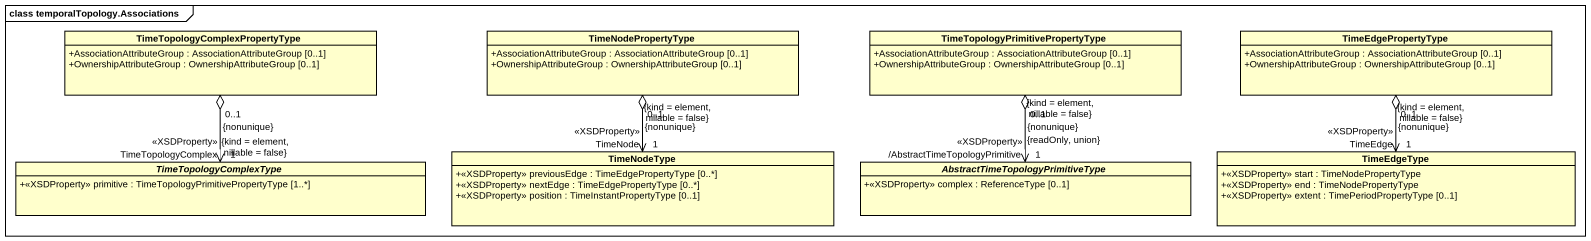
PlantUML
@startuml
mainframe class temporalTopology.Associations
hide circle
hide empty members
skinparam classAttributeIconSize 0
class "TimeTopologyComplexPropertyType" as TimeTopologyComplexPropertyT {
  +AssociationAttributeGroup : AssociationAttributeGroup [0..1]
  +OwnershipAttributeGroup : OwnershipAttributeGroup [0..1]
}
class TimeNodePropertyType {
  +AssociationAttributeGroup : AssociationAttributeGroup [0..1]
  +OwnershipAttributeGroup : OwnershipAttributeGroup [0..1]
}
class "TimeTopologyPrimitivePropertyType" as TimeTopologyPrimitivePropert {
  +AssociationAttributeGroup : AssociationAttributeGroup [0..1]
  +OwnershipAttributeGroup : OwnershipAttributeGroup [0..1]
}
class TimeEdgePropertyType {
  +AssociationAttributeGroup : AssociationAttributeGroup [0..1]
  +OwnershipAttributeGroup : OwnershipAttributeGroup [0..1]
}
class TimeNodeType {
  +<<XSDProperty>> previousEdge : TimeEdgePropertyType [0..*]
  +<<XSDProperty>> nextEdge : TimeEdgePropertyType [0..*]
  +<<XSDProperty>> position : TimeInstantPropertyType [0..1]
}
class TimeEdgeType {
  +<<XSDProperty>> start : TimeNodePropertyType
  +<<XSDProperty>> end : TimeNodePropertyType
  +<<XSDProperty>> extent : TimePeriodPropertyType [0..1]
}
abstract class TimeTopologyComplexType {
  +<<XSDProperty>> primitive : TimeTopologyPrimitivePropertyType [1..*]
}
abstract class "AbstractTimeTopologyPrimitiveType" as AbstractTimeTopologyPrimitiv {
  +<<XSDProperty>> complex : ReferenceType [0..1]
}
TimeTopologyComplexPropertyT "0..1\n{nonunique}" o--> "TimeTopologyComplex\n<<XSDProperty>>\n1\n{kind = element, nillable = false}" TimeTopologyComplexType
TimeNodePropertyType "0..1\n{nonunique}" o--> "TimeNode\n<<XSDProperty>>\n1\n{kind = element, nillable = false}" TimeNodeType
TimeTopologyPrimitivePropert "0..1\n{nonunique}" o--> "/AbstractTimeTopologyPrimitive\n<<XSDProperty>>\n1\n{kind = element, nillable = false}\n{readOnly, union}" AbstractTimeTopologyPrimitiv
TimeEdgePropertyType "0..1\n{nonunique}" o--> "TimeEdge\n<<XSDProperty>>\n1\n{kind = element, nillable = false}" TimeEdgeType
@enduml
